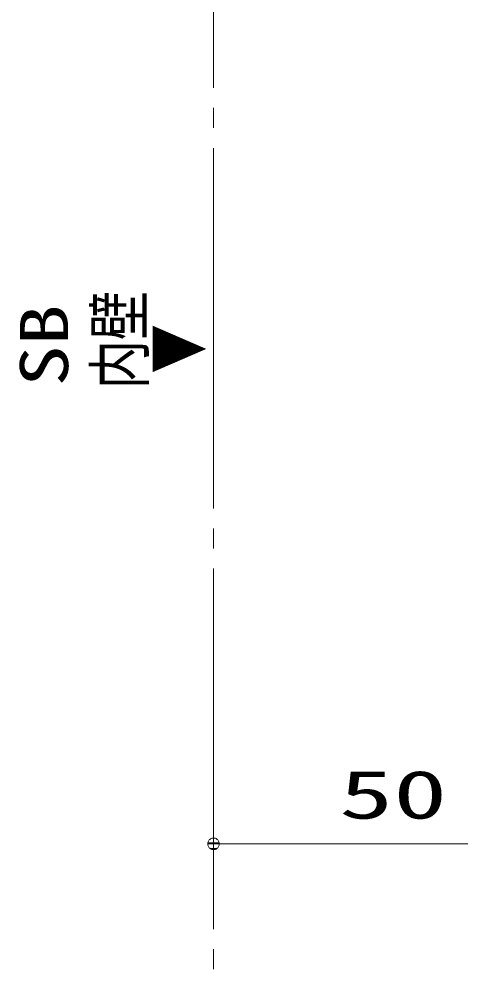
# Model space of a CAD drawing. Units: millimetres on the paper. Extents: x -305 to 305, y -152 to 152.
# Drawn here: x -216.28 to -194.23, y -121.47 to -73.65 of the extents above; entities that cross this region are included whole.
import ezdxf
from ezdxf.enums import TextEntityAlignment as Align

# ---------------------------------------------------------------- set-up
doc = ezdxf.new("R2010")
doc.units = ezdxf.units.MM
doc.linetypes.add('LONG_CHAIN', pattern=[21, 18, -1, 1, -1])
doc.layers.add('0-1_TV', color=7, linetype='Continuous', lineweight=9)
doc.layers.add('0-2_0', color=7, linetype='Continuous', lineweight=9)
doc.styles.add('ＭＳ ゴシック', font='')
doc.styles.get('ＭＳ ゴシック').set_extended_font_data('MS Gothic')

# ---------------------------------------------------------------- blocks, each defined once
blk = doc.blocks.new('_DOTSMALL')
at = {"layer": '0-2_0'}
for p, q in [((0.0746, 0.1), (-0.0746, 0.1)), ((0.1223, -0.0248), (-0.1223, -0.0248))]:
    blk.add_line(p, q, dxfattribs=at)
for points in [[(0.125, 0), (0.124, 0.0157), (0.1211, 0.0311), (0.1162, 0.046), (0.1095, 0.0602), (0.1011, 0.0735), (0.0911, 0.0856), (0.0797, 0.0963), (0.067, 0.1055), (0.0532, 0.1131), (0.0386, 0.1189), (0.0234, 0.1228), (0.0078, 0.1248), (-0.0078, 0.1248), (-0.0234, 0.1228), (-0.0386, 0.1189), (-0.0532, 0.1131), (-0.067, 0.1055), (-0.0797, 0.0963), (-0.0911, 0.0856), (-0.1011, 0.0735), (-0.1095, 0.0602), (-0.1162, 0.046), (-0.1211, 0.0311), (-0.124, 0.0157), (-0.125, 0), (0, 0)], [(-0.125, 0), (-0.124, -0.0157), (-0.1211, -0.0311), (-0.1162, -0.046), (-0.1095, -0.0602), (-0.1011, -0.0735), (-0.0911, -0.0856), (-0.0797, -0.0963), (-0.067, -0.1055), (-0.0532, -0.1131), (-0.0386, -0.1189), (-0.0234, -0.1228), (-0.0078, -0.1248), (0.0078, -0.1248), (0.0234, -0.1228), (0.0386, -0.1189), (0.0532, -0.1131), (0.067, -0.1055), (0.0797, -0.0963), (0.0911, -0.0856), (0.1011, -0.0735), (0.1095, -0.0602), (0.1162, -0.046), (0.1211, -0.0311), (0.124, -0.0157), (0.125, 0), (0, 0)]]:
    blk.add_lwpolyline(points, close=True, dxfattribs=at)

msp = doc.modelspace()

# ---------------------------------------------------------------- linework, layer by layer
at = {"layer": '0-1_TV', "linetype": 'LONG_CHAIN'}
msp.add_line((-206.576, -17.084), (-206.576, -121.466), dxfattribs=at)
at = {"layer": '0-1_TV'}
msp.add_line((-206.576, -114.826), (-189.91, -114.826), dxfattribs=at)

# ---------------------------------------------------------------- block references
at = {"layer": '0-1_TV', "xscale": 2.32, "yscale": 2.32, "rotation": 180}
msp.add_blockref('_DOTSMALL', (-206.576, -114.826), dxfattribs=at)

# ---------------------------------------------------------------- texts
at = {"layer": '0-1_TV', "style": 'ＭＳ ゴシック'}
for s, width, p in [('内壁', 0.75, (-209.34, -92.132)), ('SB', 1.25, (-213.116, -91.993)), ('▼', 0.75, (-206.433, -91.346))]:
    msp.add_text(s, height=2.405, rotation=90, dxfattribs=dict(at, width=width)).set_placement(p, align=Align.BOTTOM_LEFT)
at = {"layer": '0-1_TV', "style": 'ＭＳ ゴシック', "width": 1.65}
msp.add_text('50', height=2.405, dxfattribs=at).set_placement((-200.306, -114.288), align=Align.BOTTOM_LEFT)

doc.saveas('drawing.dxf')
